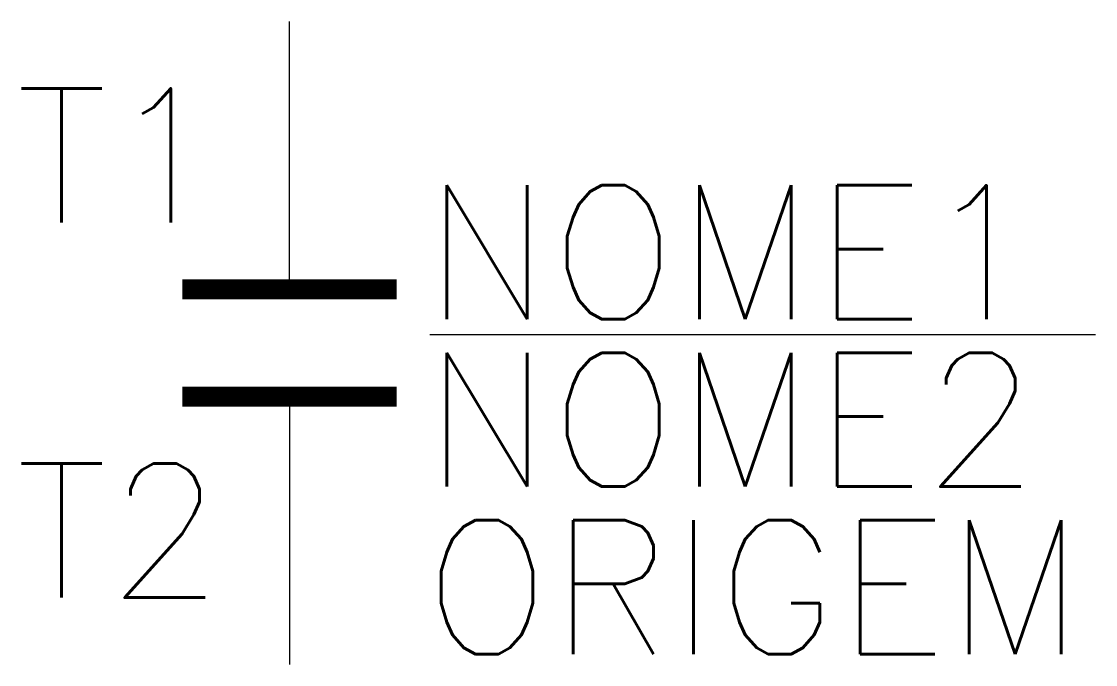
# Model space of a CAD drawing. Header units: millimetres. Extents: x 251.3 to 267.4, y 52 to 61.6.
import ezdxf
from ezdxf.enums import TextEntityAlignment as Align

# ---------------------------------------------------------------- set-up
doc = ezdxf.new("R2010")
doc.units = ezdxf.units.MM
doc.header["$LTSCALE"] = 10
doc.styles.add('ROMANS', font='romans')

msp = doc.modelspace()

# ---------------------------------------------------------------- linework, layer by layer
for p, q in [((255.349, 57.559), (255.349, 61.559)), ((257.448, 56.888), (267.385, 56.888)), ((255.349, 55.959), (255.349, 51.959))]:
    msp.add_line(p, q)
at = {"color": 5, "const_width": 0.3}
for points in [[(253.749, 57.559), (256.949, 57.559)], [(253.749, 55.959), (256.949, 55.959)]]:
    msp.add_lwpolyline(points, dxfattribs=at)

# ---------------------------------------------------------------- texts
at = {"style": 'ROMANS'}
for tag, p in [('T1', (254.349, 59.559)), ('T2', (254.349, 53.959))]:
    msp.add_attdef(tag, text='', height=2, dxfattribs=at).set_placement(p, align=Align.MIDDLE_RIGHT)
for tag, text, p in [('NOME1', '', (257.356, 58.114)), ('NOME2', '', (257.356, 55.614)), ('ORIGEM', 'ORIGEM', (257.356, 53.114))]:
    msp.add_attdef(tag, text=text, height=2, dxfattribs=at).set_placement(p, align=Align.MIDDLE_LEFT)

doc.saveas('drawing.dxf')
